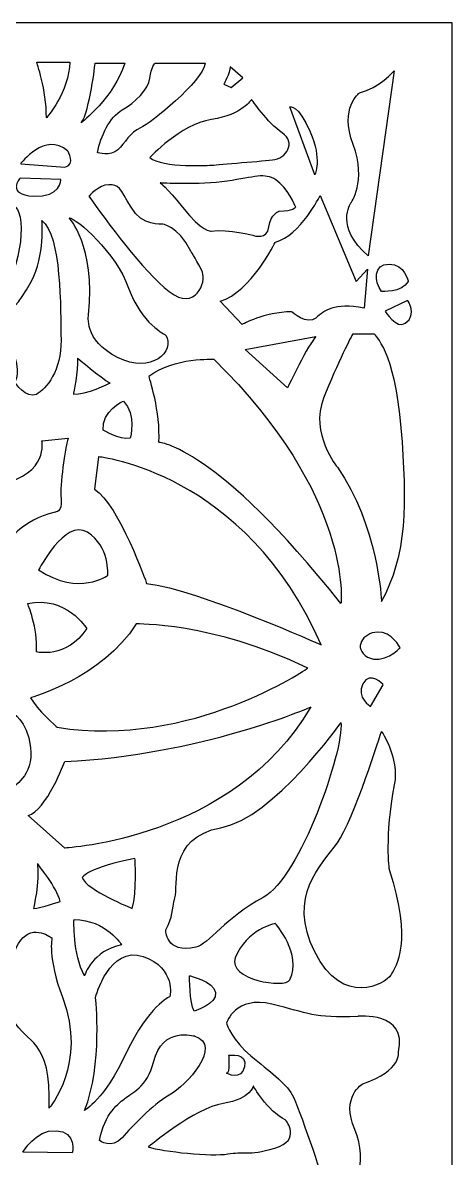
# Model space of a CAD drawing. Header units: centimetres. Extents: x 10.6 to 19.7, y -9 to 9.
# Drawn here: x 16.57 to 19.71, y 0.72 to 9 of the extents above; entities that cross this region are included whole.
import ezdxf

# ---------------------------------------------------------------- set-up
doc = ezdxf.new("R2010")
doc.units = ezdxf.units.CM
doc.header["$MEASUREMENT"] = 0
doc.layers.add('layer 1', color=7, linetype='Continuous')

msp = doc.modelspace()

# ---------------------------------------------------------------- linework, layer by layer
at = {"layer": 'layer 1', "color": 250}
msp.add_open_spline([(10.56679, 9.00077), (10.56679, 9.00077), (19.7069, 9.00077), (19.7069, 9.00077), (19.7069, 9.00077), (19.7069, 9.00077), (19.7069, -9.00021), (19.7069, -9.00021), (19.7069, -9.00021), (19.7069, -9.00021), (10.56679, -9.00021), (10.56679, -9.00021), (10.56679, -9.00021), (10.56679, -9.00021), (10.56679, 9.00077), (10.56679, 9.00077)], degree=3, knots=[0, 0, 0, 0, 0.2, 0.2, 0.2, 0.2, 0.4, 0.4, 0.4, 0.4, 0.6, 0.6, 0.6, 0.6, 1, 1, 1, 1], dxfattribs=at)
at = {"layer": 'layer 1', "color": 7}
for points, knots in [([(16.74662, 8.3074), (16.74662, 8.3074), (16.91418, 8.49783), (16.91673, 8.71365), (16.91673, 8.71365), (16.91673, 8.71365), (16.67552, 8.71365), (16.67552, 8.71365), (16.67552, 8.71365), (16.67552, 8.71365), (16.74662, 8.51306), (16.74662, 8.3074)], [0, 0, 0, 0, 0.25, 0.25, 0.25, 0.25, 0.5, 0.5, 0.5, 0.5, 1, 1, 1, 1]), ([(17.00052, 8.27187), (17.00052, 8.27187), (17.24171, 8.45721), (17.31786, 8.70603), (17.31786, 8.70603), (17.31786, 8.70603), (17.10207, 8.70603), (17.10207, 8.70603), (17.10207, 8.70603), (17.10207, 8.70603), (17.06399, 8.35819), (17.00052, 8.27187)], [0, 0, 0, 0, 0.25, 0.25, 0.25, 0.25, 0.5, 0.5, 0.5, 0.5, 1, 1, 1, 1]), ([(17.11984, 8.05351), (17.11984, 8.05351), (17.21378, 8.02304), (17.26709, 8.07383), (17.26709, 8.07383), (17.32041, 8.12461), (17.35595, 8.20078), (17.43212, 8.23378), (17.43212, 8.23378), (17.50829, 8.26679), (17.88405, 8.57146), (17.90437, 8.70603), (17.90437, 8.70603), (17.90437, 8.70603), (17.54129, 8.70603), (17.54129, 8.70603), (17.54129, 8.70603), (17.54129, 8.70603), (17.50829, 8.6781), (17.50067, 8.59685), (17.50067, 8.59685), (17.49305, 8.51561), (17.3915, 8.41912), (17.3001, 8.36581), (17.3001, 8.36581), (17.20871, 8.31249), (17.14016, 8.17538), (17.11984, 8.05351)], [0, 0, 0, 0, 0.125, 0.125, 0.125, 0.125, 0.25, 0.25, 0.25, 0.25, 0.375, 0.375, 0.375, 0.375, 0.5, 0.5, 0.5, 0.5, 0.625, 0.625, 0.625, 0.625, 0.75, 0.75, 0.75, 0.75, 1, 1, 1, 1]), ([(18.08632, 8.67979), (18.08632, 8.67979), (18.17942, 8.5994), (18.17942, 8.5994), (18.17942, 8.5994), (18.17942, 8.5994), (18.09478, 8.52746), (18.09478, 8.52746), (18.09478, 8.52746), (18.09478, 8.52746), (18.03978, 8.55284), (18.03978, 8.55284), (18.03978, 8.55284), (18.03978, 8.55284), (18.08632, 8.63325), (18.08632, 8.67979)], [0, 0, 0, 0, 0.2, 0.2, 0.2, 0.2, 0.4, 0.4, 0.4, 0.4, 0.6, 0.6, 0.6, 0.6, 1, 1, 1, 1]), ([(19.28384, 8.65017), (19.28384, 8.65017), (19.17383, 8.52323), (19.02995, 8.48937), (19.02995, 8.48937), (19.02995, 8.48937), (18.88185, 8.38357), (18.98341, 8.11277), (18.98341, 8.11277), (19.08496, 7.84193), (18.96648, 7.68537), (18.96648, 7.68537), (18.96648, 7.68537), (18.96648, 7.68537), (18.848, 7.51187), (19.09342, 7.30029), (19.09342, 7.30029), (19.09342, 7.30029), (19.28384, 8.65017), (19.28384, 8.65017)], [0, 0, 0, 0, 0.1666667, 0.1666667, 0.1666667, 0.1666667, 0.3333333, 0.3333333, 0.3333333, 0.3333333, 0.5, 0.5, 0.5, 0.5, 0.6666667, 0.6666667, 0.6666667, 0.6666667, 1, 1, 1, 1]), ([(17.50067, 8.01798), (17.50067, 8.01798), (17.72156, 8.25917), (17.95007, 8.29472), (17.95007, 8.29472), (18.17856, 8.33026), (18.24203, 8.44198), (18.24203, 8.44198), (18.24203, 8.44198), (18.24203, 8.44198), (18.36137, 8.26933), (18.46546, 8.19823), (18.46546, 8.19823), (18.56956, 8.12715), (18.49847, 8.01036), (18.39437, 8.00019), (18.39437, 8.00019), (18.29028, 7.99004), (17.9526, 7.96211), (17.9526, 7.96211), (17.9526, 7.96211), (17.9526, 7.96211), (17.58954, 7.93926), (17.50067, 8.01798)], [0, 0, 0, 0, 0.1428571, 0.1428571, 0.1428571, 0.1428571, 0.2857143, 0.2857143, 0.2857143, 0.2857143, 0.4285714, 0.4285714, 0.4285714, 0.4285714, 0.5714286, 0.5714286, 0.5714286, 0.5714286, 0.7142857, 0.7142857, 0.7142857, 0.7142857, 1, 1, 1, 1]), ([(18.52216, 8.38782), (18.52216, 8.38782), (18.70412, 7.89272), (18.70412, 7.89272), (18.70412, 7.89272), (18.70412, 7.89272), (18.75913, 8.00274), (18.67027, 8.20585), (18.67027, 8.20585), (18.58141, 8.40897), (18.52216, 8.38782), (18.52216, 8.38782)], [0, 0, 0, 0, 0.25, 0.25, 0.25, 0.25, 0.5, 0.5, 0.5, 0.5, 1, 1, 1, 1]), ([(16.55874, 7.97311), (16.55874, 7.97311), (16.73646, 8.21008), (16.9015, 8.06621), (16.9015, 8.06621), (16.9015, 8.06621), (16.96497, 7.96466), (16.88033, 7.94773), (16.88033, 7.94773), (16.88033, 7.94773), (16.55874, 7.97311), (16.55874, 7.97311)], [0, 0, 0, 0, 0.25, 0.25, 0.25, 0.25, 0.5, 0.5, 0.5, 0.5, 1, 1, 1, 1]), ([(16.55451, 7.86733), (16.55451, 7.86733), (16.85071, 7.85886), (16.85071, 7.85886), (16.85071, 7.85886), (16.85071, 7.85886), (16.85494, 7.72345), (16.65183, 7.73615), (16.65183, 7.73615), (16.44871, 7.74883), (16.55451, 7.86733), (16.55451, 7.86733)], [0, 0, 0, 0, 0.25, 0.25, 0.25, 0.25, 0.5, 0.5, 0.5, 0.5, 1, 1, 1, 1]), ([(17.57684, 7.83262), (17.57684, 7.83262), (17.8612, 7.81485), (18.06431, 7.84532), (18.06431, 7.84532), (18.26743, 7.87579), (18.33598, 7.90879), (18.41977, 7.85547), (18.41977, 7.85547), (18.50354, 7.80215), (18.56448, 7.65743), (18.56448, 7.65743), (18.56448, 7.65743), (18.56448, 7.65743), (18.54671, 7.62696), (18.44515, 7.62696), (18.44515, 7.62696), (18.44515, 7.62696), (18.38169, 7.6092), (18.36899, 7.51271), (18.36899, 7.51271), (18.35629, 7.41624), (18.25981, 7.44924), (18.25981, 7.44924), (18.25981, 7.44924), (18.25981, 7.44924), (18.07701, 7.50002), (17.94752, 7.48226), (17.94752, 7.48226), (17.94752, 7.48226), (17.88215, 7.47259), (17.73933, 7.6549), (17.73933, 7.6549), (17.62001, 7.80724), (17.57684, 7.83262), (17.57684, 7.83262)], [0, 0, 0, 0, 0.1, 0.1, 0.1, 0.1, 0.2, 0.2, 0.2, 0.2, 0.3, 0.3, 0.3, 0.3, 0.4, 0.4, 0.4, 0.4, 0.5, 0.5, 0.5, 0.5, 0.6, 0.6, 0.6, 0.6, 0.7, 0.7, 0.7, 0.7, 0.8, 0.8, 0.8, 0.8, 1, 1, 1, 1]), ([(17.05637, 7.73615), (17.05637, 7.73615), (17.12746, 7.81739), (17.20109, 7.81994), (17.20109, 7.81994), (17.27471, 7.82247), (17.28233, 7.79709), (17.36357, 7.6549), (17.36357, 7.6549), (17.44482, 7.51271), (17.58954, 7.53303), (17.58954, 7.53303), (17.58954, 7.53303), (17.58954, 7.53303), (17.70165, 7.52464), (17.80026, 7.33499), (17.80026, 7.33499), (17.80026, 7.33499), (17.85358, 7.2512), (17.88405, 7.18265), (17.88405, 7.18265), (17.91452, 7.1141), (17.83582, 6.89067), (17.64286, 7.04048), (17.64286, 7.04048), (17.4499, 7.19026), (17.18331, 7.55588), (17.05637, 7.73615)], [0, 0, 0, 0, 0.125, 0.125, 0.125, 0.125, 0.25, 0.25, 0.25, 0.25, 0.375, 0.375, 0.375, 0.375, 0.5, 0.5, 0.5, 0.5, 0.625, 0.625, 0.625, 0.625, 0.75, 0.75, 0.75, 0.75, 1, 1, 1, 1]), ([(18.01438, 6.97023), (18.01438, 6.97023), (18.17519, 6.80096), (18.17519, 6.80096), (18.17519, 6.80096), (18.17519, 6.80096), (18.33176, 6.88983), (18.53486, 6.89406), (18.53486, 6.89406), (18.53486, 6.89406), (18.64912, 6.7925), (18.71259, 6.8475), (18.71259, 6.8475), (18.77606, 6.90252), (18.83953, 6.96176), (19.06381, 6.91944), (19.06381, 6.91944), (19.06381, 6.91944), (19.08919, 7.20296), (19.08919, 7.20296), (19.08919, 7.20296), (19.08919, 7.20296), (19.00456, 7.1141), (19.00456, 7.1141), (19.00456, 7.1141), (19.00456, 7.1141), (18.7422, 7.74038), (18.7422, 7.74038), (18.7422, 7.74038), (18.7422, 7.74038), (18.59833, 7.4484), (18.41638, 7.40186), (18.41638, 7.40186), (18.41638, 7.40186), (18.23866, 7.03793), (18.01438, 6.97023)], [0, 0, 0, 0, 0.1, 0.1, 0.1, 0.1, 0.2, 0.2, 0.2, 0.2, 0.3, 0.3, 0.3, 0.3, 0.4, 0.4, 0.4, 0.4, 0.5, 0.5, 0.5, 0.5, 0.6, 0.6, 0.6, 0.6, 0.7, 0.7, 0.7, 0.7, 0.8, 0.8, 0.8, 0.8, 1, 1, 1, 1]), ([(16.50372, 7.66421), (16.50372, 7.66421), (16.49104, 7.42724), (16.18213, 7.22412), (16.18213, 7.22412), (15.87323, 7.02101), (15.95785, 6.70364), (16.13558, 6.64439), (16.13558, 6.64439), (16.13558, 6.64439), (16.20329, 6.80096), (16.39371, 7.00408), (16.39371, 7.00408), (16.58412, 7.20719), (16.60105, 7.64728), (16.50372, 7.66421)], [0, 0, 0, 0, 0.2, 0.2, 0.2, 0.2, 0.4, 0.4, 0.4, 0.4, 0.6, 0.6, 0.6, 0.6, 1, 1, 1, 1]), ([(16.71361, 7.55841), (16.71361, 7.55841), (16.73646, 7.30198), (16.63744, 7.11664), (16.63744, 7.11664), (16.53843, 6.93129), (16.47495, 6.90082), (16.47495, 6.90082), (16.47495, 6.90082), (16.47495, 6.90082), (16.41148, 6.80435), (16.49273, 6.62916), (16.49273, 6.62916), (16.57397, 6.45397), (16.51558, 6.38035), (16.51558, 6.38035), (16.51558, 6.38035), (16.51558, 6.38035), (16.59935, 6.2534), (16.67299, 6.29148), (16.67299, 6.29148), (16.74662, 6.32957), (16.8558, 6.46667), (16.85325, 6.68756), (16.85325, 6.68756), (16.85071, 6.90844), (16.8558, 7.45686), (16.71361, 7.55841)], [0, 0, 0, 0, 0.125, 0.125, 0.125, 0.125, 0.25, 0.25, 0.25, 0.25, 0.375, 0.375, 0.375, 0.375, 0.5, 0.5, 0.5, 0.5, 0.625, 0.625, 0.625, 0.625, 0.75, 0.75, 0.75, 0.75, 1, 1, 1, 1]), ([(16.91165, 7.57873), (16.91165, 7.57873), (17.10461, 7.38069), (17.05382, 6.87037), (17.05382, 6.87037), (17.05382, 6.87037), (17.01574, 6.68756), (17.26456, 6.56061), (17.26456, 6.56061), (17.51337, 6.43367), (17.68856, 6.60886), (17.61746, 6.72311), (17.61746, 6.72311), (17.61746, 6.72311), (17.4372, 6.8069), (17.3458, 7.06586), (17.3458, 7.06586), (17.25439, 7.32484), (16.9675, 7.57619), (16.91165, 7.57873)], [0, 0, 0, 0, 0.1666667, 0.1666667, 0.1666667, 0.1666667, 0.3333333, 0.3333333, 0.3333333, 0.3333333, 0.5, 0.5, 0.5, 0.5, 0.6666667, 0.6666667, 0.6666667, 0.6666667, 1, 1, 1, 1]), ([(19.19074, 7.04217), (19.19074, 7.04217), (19.33885, 7.02947), (19.3854, 7.1141), (19.3854, 7.1141), (19.3854, 7.1141), (19.36001, 7.24105), (19.24576, 7.24105), (19.24576, 7.24105), (19.1315, 7.24105), (19.13575, 7.1141), (19.19074, 7.04217)], [0, 0, 0, 0, 0.25, 0.25, 0.25, 0.25, 0.5, 0.5, 0.5, 0.5, 1, 1, 1, 1]), ([(19.21614, 6.89829), (19.21614, 6.89829), (19.38117, 6.97446), (19.38117, 6.97446), (19.38117, 6.97446), (19.38117, 6.97446), (19.45606, 6.87676), (19.36424, 6.80942), (19.36424, 6.80942), (19.30077, 6.76288), (19.21614, 6.89829), (19.21614, 6.89829)], [0, 0, 0, 0, 0.25, 0.25, 0.25, 0.25, 0.5, 0.5, 0.5, 0.5, 1, 1, 1, 1]), ([(18.19635, 6.61901), (18.19635, 6.61901), (18.50524, 6.33972), (18.50524, 6.33972), (18.50524, 6.33972), (18.50524, 6.33972), (18.66182, 6.66555), (18.71259, 6.71211), (18.71259, 6.71211), (18.71259, 6.71211), (18.19635, 6.61901), (18.19635, 6.61901)], [0, 0, 0, 0, 0.25, 0.25, 0.25, 0.25, 0.5, 0.5, 0.5, 0.5, 1, 1, 1, 1]), ([(18.97916, 6.72904), (18.97916, 6.72904), (19.13997, 6.72904), (19.13997, 6.72904), (19.13997, 6.72904), (19.13997, 6.72904), (19.28807, 6.60631), (19.33463, 6.04774), (19.33463, 6.04774), (19.38117, 5.48917), (19.37694, 5.1168), (19.19074, 4.78249), (19.19074, 4.78249), (19.19074, 4.78249), (19.16536, 5.34106), (18.86915, 5.75999), (18.86915, 5.75999), (18.86915, 5.75999), (18.66605, 6.00543), (18.7676, 6.26355), (18.7676, 6.26355), (18.86915, 6.52168), (18.97916, 6.72904), (18.97916, 6.72904)], [0, 0, 0, 0, 0.1428571, 0.1428571, 0.1428571, 0.1428571, 0.2857143, 0.2857143, 0.2857143, 0.2857143, 0.4285714, 0.4285714, 0.4285714, 0.4285714, 0.5714286, 0.5714286, 0.5714286, 0.5714286, 0.7142857, 0.7142857, 0.7142857, 0.7142857, 1, 1, 1, 1]), ([(16.97342, 6.55554), (16.97342, 6.55554), (17.14269, 6.40743), (17.21039, 6.37357), (17.21039, 6.37357), (17.21039, 6.37357), (17.03266, 6.2847), (16.94381, 6.29318), (16.94381, 6.29318), (16.94381, 6.29318), (16.97767, 6.46244), (16.97342, 6.55554)], [0, 0, 0, 0, 0.25, 0.25, 0.25, 0.25, 0.5, 0.5, 0.5, 0.5, 1, 1, 1, 1]), ([(17.49391, 6.42436), (17.49391, 6.42436), (17.58276, 6.15777), (17.56583, 5.94196), (17.56583, 5.94196), (17.56583, 5.94196), (17.98477, 5.91656), (18.89454, 4.76556), (18.89454, 4.76556), (18.89454, 4.76556), (18.98764, 5.54841), (17.96784, 6.54707), (17.96784, 6.54707), (17.96784, 6.54707), (17.68009, 6.564), (17.49391, 6.42436)], [0, 0, 0, 0, 0.2, 0.2, 0.2, 0.2, 0.4, 0.4, 0.4, 0.4, 0.6, 0.6, 0.6, 0.6, 1, 1, 1, 1]), ([(17.30771, 6.24239), (17.30771, 6.24239), (17.14692, 6.17045), (17.15962, 6.03081), (17.15962, 6.03081), (17.15962, 6.03081), (17.2781, 5.95889), (17.3585, 5.97157), (17.3585, 5.97157), (17.3585, 5.97157), (17.40504, 6.14507), (17.30771, 6.24239)], [0, 0, 0, 0, 0.25, 0.25, 0.25, 0.25, 0.5, 0.5, 0.5, 0.5, 1, 1, 1, 1]), ([(15.70565, 4.83411), (15.70565, 4.83411), (15.83006, 4.70463), (15.88846, 4.66401), (15.88846, 4.66401), (15.94686, 4.62339), (16.24137, 4.50405), (16.4064, 4.35171), (16.4064, 4.35171), (16.4064, 4.35171), (16.18552, 4.90522), (16.48257, 5.23274), (16.48257, 5.23274), (16.48257, 5.23274), (16.55874, 5.3673), (16.81009, 5.43332), (16.81009, 5.43332), (16.81009, 5.43332), (16.86341, 5.42823), (16.85325, 5.52979), (16.85325, 5.52979), (16.8431, 5.63136), (16.88371, 5.8954), (16.90403, 5.97157), (16.90403, 5.97157), (16.90403, 5.97157), (16.71361, 5.9538), (16.71361, 5.9538), (16.71361, 5.9538), (16.71361, 5.9538), (16.76439, 5.71006), (16.41656, 5.63897), (16.41656, 5.63897), (16.06873, 5.56787), (15.84784, 5.60089), (15.72344, 5.78623), (15.72344, 5.78623), (15.59902, 5.97157), (15.62442, 6.14168), (15.62442, 6.16708), (15.62442, 6.16708), (15.62442, 6.16708), (15.2258, 6.07821), (15.04048, 6.09852), (15.04048, 6.09852), (15.04048, 6.09852), (15.16487, 5.95127), (14.95669, 5.79131), (14.95669, 5.79131), (14.95669, 5.79131), (14.89067, 5.72276), (15.04048, 5.55519), (15.04048, 5.55519), (15.04048, 5.55519), (15.07601, 5.47394), (15.1928, 5.50949), (15.1928, 5.50949), (15.30959, 5.54502), (15.53301, 5.62374), (15.63965, 5.40538), (15.63965, 5.40538), (15.74629, 5.18704), (15.71327, 4.90775), (15.70565, 4.83411)], [0, 0, 0, 0, 0.0588235, 0.0588235, 0.0588235, 0.0588235, 0.1176471, 0.1176471, 0.1176471, 0.1176471, 0.1764706, 0.1764706, 0.1764706, 0.1764706, 0.2352941, 0.2352941, 0.2352941, 0.2352941, 0.2941176, 0.2941176, 0.2941176, 0.2941176, 0.3529412, 0.3529412, 0.3529412, 0.3529412, 0.4117647, 0.4117647, 0.4117647, 0.4117647, 0.4705882, 0.4705882, 0.4705882, 0.4705882, 0.5294118, 0.5294118, 0.5294118, 0.5294118, 0.5882353, 0.5882353, 0.5882353, 0.5882353, 0.6470588, 0.6470588, 0.6470588, 0.6470588, 0.7058824, 0.7058824, 0.7058824, 0.7058824, 0.7647059, 0.7647059, 0.7647059, 0.7647059, 0.8235294, 0.8235294, 0.8235294, 0.8235294, 0.8823529, 0.8823529, 0.8823529, 0.8823529, 1, 1, 1, 1]), ([(17.09613, 5.5992), (17.09613, 5.5992), (17.12576, 5.83616), (17.12576, 5.83616), (17.12576, 5.83616), (17.12576, 5.83616), (18.19635, 5.73038), (18.75067, 4.46513), (18.75067, 4.46513), (18.75067, 4.46513), (17.86628, 4.86289), (17.47698, 4.91367), (17.47698, 4.91367), (17.47698, 4.91367), (17.2781, 5.48494), (17.09613, 5.5992)], [0, 0, 0, 0, 0.2, 0.2, 0.2, 0.2, 0.4, 0.4, 0.4, 0.4, 0.6, 0.6, 0.6, 0.6, 1, 1, 1, 1]), ([(16.68992, 5.011), (16.68992, 5.011), (16.88033, 5.38762), (17.04536, 5.28606), (17.04536, 5.28606), (17.21039, 5.18449), (17.19347, 4.97291), (17.19347, 4.97291), (17.19347, 4.97291), (17.19347, 4.97291), (16.99035, 4.81635), (16.68992, 5.011)], [0, 0, 0, 0, 0.25, 0.25, 0.25, 0.25, 0.5, 0.5, 0.5, 0.5, 1, 1, 1, 1]), ([(16.60952, 4.76556), (16.60952, 4.76556), (16.68569, 4.58784), (16.67299, 4.41434), (16.67299, 4.41434), (16.67299, 4.41434), (16.89303, 4.35933), (17.04114, 4.58361), (17.04114, 4.58361), (17.04114, 4.58361), (16.8888, 4.82905), (16.60952, 4.76556)], [0, 0, 0, 0, 0.25, 0.25, 0.25, 0.25, 0.5, 0.5, 0.5, 0.5, 1, 1, 1, 1]), ([(16.63068, 4.08005), (16.63068, 4.08005), (17.15539, 4.22392), (17.40081, 4.61745), (17.40081, 4.61745), (17.40081, 4.61745), (17.94668, 4.63438), (18.65335, 4.29586), (18.65335, 4.29586), (18.65335, 4.29586), (17.8028, 3.70766), (16.82533, 3.86423), (16.82533, 3.86423), (16.82533, 3.86423), (16.67299, 3.99541), (16.63068, 4.08005)], [0, 0, 0, 0, 0.2, 0.2, 0.2, 0.2, 0.4, 0.4, 0.4, 0.4, 0.6, 0.6, 0.6, 0.6, 1, 1, 1, 1]), ([(19.32615, 4.44397), (19.32615, 4.44397), (19.19922, 4.31279), (19.08919, 4.37626), (19.08919, 4.37626), (18.97916, 4.43973), (19.05533, 4.55398), (19.16113, 4.55823), (19.16113, 4.55823), (19.26691, 4.56245), (19.32615, 4.44397), (19.32615, 4.44397)], [0, 0, 0, 0, 0.25, 0.25, 0.25, 0.25, 0.5, 0.5, 0.5, 0.5, 1, 1, 1, 1]), ([(19.20344, 4.17314), (19.20344, 4.17314), (19.11035, 4.01657), (19.11035, 4.01657), (19.11035, 4.01657), (19.11035, 4.01657), (19.00456, 4.08005), (19.05533, 4.18161), (19.05533, 4.18161), (19.10612, 4.28316), (19.20344, 4.17314), (19.20344, 4.17314)], [0, 0, 0, 0, 0.25, 0.25, 0.25, 0.25, 0.5, 0.5, 0.5, 0.5, 1, 1, 1, 1]), ([(18.6745, 4.01234), (18.6745, 4.01234), (17.87051, 3.66112), (16.88033, 3.61457), (16.88033, 3.61457), (16.88033, 3.61457), (16.74493, 3.25489), (16.61375, 3.22103), (16.61375, 3.22103), (16.61375, 3.22103), (16.88033, 2.98407), (16.88033, 2.98407), (16.88033, 2.98407), (16.88033, 2.98407), (18.10748, 3.04331), (18.6745, 4.01234)], [0, 0, 0, 0, 0.2, 0.2, 0.2, 0.2, 0.4, 0.4, 0.4, 0.4, 0.6, 0.6, 0.6, 0.6, 1, 1, 1, 1]), ([(16.49527, 3.97003), (16.49527, 3.97003), (16.46141, 3.78808), (16.34293, 3.67805), (16.34293, 3.67805), (16.34293, 3.67805), (16.45295, 3.60611), (16.49527, 3.42414), (16.49527, 3.42414), (16.49527, 3.42414), (16.65606, 3.50878), (16.63068, 3.71613), (16.63068, 3.71613), (16.60528, 3.92349), (16.49527, 3.97003), (16.49527, 3.97003)], [0, 0, 0, 0, 0.2, 0.2, 0.2, 0.2, 0.4, 0.4, 0.4, 0.4, 0.6, 0.6, 0.6, 0.6, 1, 1, 1, 1]), ([(18.89454, 3.89809), (18.89454, 3.89809), (18.40792, 3.20411), (18.01861, 3.13218), (18.01861, 3.13218), (17.62932, 3.06024), (17.70972, 2.70901), (17.68433, 2.62015), (17.68433, 2.62015), (17.65893, 2.53128), (17.67163, 2.48474), (17.61662, 2.38742), (17.61662, 2.38742), (17.61662, 2.38742), (17.6138, 2.20981), (17.83666, 2.26046), (17.83666, 2.26046), (17.92975, 2.28162), (18.05669, 2.4805), (18.32751, 2.62438), (18.32751, 2.62438), (18.59833, 2.76825), (18.9157, 3.69498), (18.89454, 3.89809)], [0, 0, 0, 0, 0.1428571, 0.1428571, 0.1428571, 0.1428571, 0.2857143, 0.2857143, 0.2857143, 0.2857143, 0.4285714, 0.4285714, 0.4285714, 0.4285714, 0.5714286, 0.5714286, 0.5714286, 0.5714286, 0.7142857, 0.7142857, 0.7142857, 0.7142857, 1, 1, 1, 1]), ([(19.19074, 3.83462), (19.19074, 3.83462), (18.98764, 3.18718), (18.86915, 3.02215), (18.86915, 3.02215), (18.75067, 2.85712), (18.50101, 2.63708), (18.70412, 2.22661), (18.70412, 2.22661), (18.90724, 1.81615), (19.22037, 1.99387), (19.25846, 2.05734), (19.25846, 2.05734), (19.29654, 2.12082), (19.41925, 2.29855), (19.24576, 2.8275), (19.24576, 2.8275), (19.24576, 2.8275), (19.21108, 3.06526), (19.28384, 3.44531), (19.28384, 3.44531), (19.32193, 3.64419), (19.19074, 3.83462), (19.19074, 3.83462)], [0, 0, 0, 0, 0.1428571, 0.1428571, 0.1428571, 0.1428571, 0.2857143, 0.2857143, 0.2857143, 0.2857143, 0.4285714, 0.4285714, 0.4285714, 0.4285714, 0.5714286, 0.5714286, 0.5714286, 0.5714286, 0.7142857, 0.7142857, 0.7142857, 0.7142857, 1, 1, 1, 1]), ([(17.39235, 2.9079), (17.39235, 2.9079), (17.40927, 2.66246), (17.37118, 2.54398), (17.37118, 2.54398), (17.37118, 2.54398), (17.03689, 2.67939), (17.00728, 2.76825), (17.00728, 2.76825), (17.00728, 2.76825), (17.05382, 2.84442), (17.39235, 2.9079)], [0, 0, 0, 0, 0.25, 0.25, 0.25, 0.25, 0.5, 0.5, 0.5, 0.5, 1, 1, 1, 1]), ([(16.68145, 2.86982), (16.68145, 2.86982), (16.82533, 2.69208), (16.84648, 2.59475), (16.84648, 2.59475), (16.84648, 2.59475), (16.70685, 2.54398), (16.65183, 2.54398), (16.65183, 2.54398), (16.65183, 2.54398), (16.69837, 2.73863), (16.68145, 2.86982)], [0, 0, 0, 0, 0.25, 0.25, 0.25, 0.25, 0.5, 0.5, 0.5, 0.5, 1, 1, 1, 1]), ([(16.78724, 2.32817), (16.78724, 2.32817), (16.65183, 2.43396), (16.55874, 2.31125), (16.55874, 2.31125), (16.47555, 2.20158), (16.42332, 1.89231), (16.50797, 1.72728), (16.50797, 1.72728), (16.59259, 1.56225), (16.78724, 1.59611), (16.76609, 1.08831), (16.76609, 1.08831), (16.76609, 1.08831), (17.04767, 1.40755), (16.86341, 1.89654), (16.86341, 1.89654), (16.75339, 2.18852), (16.78724, 2.32817), (16.78724, 2.32817)], [0, 0, 0, 0, 0.1666667, 0.1666667, 0.1666667, 0.1666667, 0.3333333, 0.3333333, 0.3333333, 0.3333333, 0.5, 0.5, 0.5, 0.5, 0.6666667, 0.6666667, 0.6666667, 0.6666667, 1, 1, 1, 1]), ([(16.94804, 2.46358), (16.94804, 2.46358), (16.93534, 2.20968), (17.02421, 2.05311), (17.02421, 2.05311), (17.02421, 2.05311), (17.08345, 2.2393), (17.29501, 2.27739), (17.29501, 2.27739), (17.29501, 2.27739), (17.185, 2.45936), (16.94804, 2.46358)], [0, 0, 0, 0, 0.25, 0.25, 0.25, 0.25, 0.5, 0.5, 0.5, 0.5, 1, 1, 1, 1]), ([(18.41638, 2.43396), (18.41638, 2.43396), (18.61433, 2.20783), (18.52216, 2.0235), (18.52216, 2.0235), (18.48831, 1.95578), (18.06327, 2.02663), (18.1244, 2.18429), (18.1244, 2.18429), (18.2048, 2.39164), (18.41638, 2.43396), (18.41638, 2.43396)], [0, 0, 0, 0, 0.25, 0.25, 0.25, 0.25, 0.5, 0.5, 0.5, 0.5, 1, 1, 1, 1]), ([(17.02421, 1.07138), (17.02421, 1.07138), (17.16807, 1.14755), (17.32887, 1.49031), (17.32887, 1.49031), (17.48968, 1.83307), (17.64625, 1.90077), (17.64625, 1.90077), (17.64625, 1.90077), (17.64625, 1.90077), (17.69702, 2.10812), (17.4516, 2.19276), (17.4516, 2.19276), (17.20616, 2.27739), (17.10461, 1.89654), (17.10461, 1.89654), (17.10461, 1.89654), (17.10461, 1.89654), (17.15962, 1.40144), (17.02421, 1.07138)], [0, 0, 0, 0, 0.1666667, 0.1666667, 0.1666667, 0.1666667, 0.3333333, 0.3333333, 0.3333333, 0.3333333, 0.5, 0.5, 0.5, 0.5, 0.6666667, 0.6666667, 0.6666667, 0.6666667, 1, 1, 1, 1]), ([(17.79011, 2.05311), (17.79011, 2.05311), (17.79011, 1.85423), (17.82397, 1.79499), (17.82397, 1.79499), (17.82397, 1.79499), (17.99322, 1.84576), (17.98052, 1.9304), (17.98052, 1.9304), (17.96784, 2.01503), (17.79011, 2.05311), (17.79011, 2.05311)], [0, 0, 0, 0, 0.25, 0.25, 0.25, 0.25, 0.5, 0.5, 0.5, 0.5, 1, 1, 1, 1]), ([(18.06093, 1.71036), (18.06093, 1.71036), (18.1244, 1.90924), (18.391, 1.84576), (18.391, 1.84576), (18.65757, 1.78229), (18.69566, 1.73998), (19.01725, 1.7569), (19.01725, 1.7569), (19.01725, 1.7569), (19.3854, 1.79499), (19.31347, 1.49877), (19.31347, 1.49877), (19.31347, 1.49877), (19.34308, 1.36336), (19.05533, 1.26603), (19.05533, 1.26603), (19.05533, 1.26603), (18.89031, 1.17293), (18.99609, 0.93174), (18.99609, 0.93174), (19.10189, 0.69053), (18.97071, 0.44934), (18.97071, 0.44934), (18.97071, 0.44934), (18.97071, 0.44934), (18.87761, 0.32239), (19.00879, 0.21661), (19.00879, 0.21661), (19.13997, 0.11081), (19.10612, 0.03041), (19.10612, 0.03041), (19.10612, 0.03041), (19.10612, 0.03041), (18.99609, -0.04574), (19.00879, -0.10499), (19.00879, -0.10499), (19.02149, -0.16423), (19.07226, -0.28695), (19.07226, -0.28695), (19.07226, -0.28695), (19.07226, -0.28695), (18.88608, -0.2404), (18.80144, -0.29541), (18.80144, -0.29541), (18.71682, -0.35042), (18.68297, -0.37158), (18.68297, -0.37158), (18.68297, -0.37158), (18.68297, -0.37158), (18.51794, -0.30388), (18.51794, -0.30388), (18.51794, -0.30388), (18.51794, -0.30388), (18.28097, -0.33349), (18.20057, -0.39696), (18.20057, -0.39696), (18.20057, -0.39696), (17.99322, -0.29541), (18.06516, -0.22347), (18.06516, -0.22347), (18.1371, -0.15154), (18.34021, -0.00345), (18.42484, 0.18275), (18.42484, 0.18275), (18.42484, 0.18275), (18.71259, 0.3097), (18.76336, 0.5636), (18.76336, 0.5636), (18.76336, 0.5636), (18.58988, 1.09677), (18.53909, 1.18563), (18.53909, 1.18563), (18.48831, 1.2745), (18.37407, 1.3549), (18.23866, 1.46916), (18.23866, 1.46916), (18.10325, 1.58341), (18.06093, 1.69343), (18.06093, 1.71036)], [0, 0, 0, 0, 0.047619, 0.047619, 0.047619, 0.047619, 0.0952381, 0.0952381, 0.0952381, 0.0952381, 0.1428571, 0.1428571, 0.1428571, 0.1428571, 0.1904762, 0.1904762, 0.1904762, 0.1904762, 0.2380952, 0.2380952, 0.2380952, 0.2380952, 0.2857143, 0.2857143, 0.2857143, 0.2857143, 0.3333333, 0.3333333, 0.3333333, 0.3333333, 0.3809524, 0.3809524, 0.3809524, 0.3809524, 0.4285714, 0.4285714, 0.4285714, 0.4285714, 0.4761905, 0.4761905, 0.4761905, 0.4761905, 0.5238095, 0.5238095, 0.5238095, 0.5238095, 0.5714286, 0.5714286, 0.5714286, 0.5714286, 0.6190476, 0.6190476, 0.6190476, 0.6190476, 0.6666667, 0.6666667, 0.6666667, 0.6666667, 0.7142857, 0.7142857, 0.7142857, 0.7142857, 0.7619048, 0.7619048, 0.7619048, 0.7619048, 0.8095238, 0.8095238, 0.8095238, 0.8095238, 0.8571429, 0.8571429, 0.8571429, 0.8571429, 0.9047619, 0.9047619, 0.9047619, 0.9047619, 1, 1, 1, 1]), ([(17.13422, 0.85134), (17.13422, 0.85134), (17.22309, 0.78786), (17.29926, 0.8725), (17.29926, 0.8725), (17.37543, 0.95713), (17.51506, 1.10947), (17.642, 1.18141), (17.642, 1.18141), (17.76896, 1.25335), (18.03554, 1.54532), (17.8282, 1.61302), (17.8282, 1.61302), (17.8282, 1.61302), (17.59125, 1.68927), (17.52775, 1.4226), (17.52775, 1.4226), (17.48544, 1.24488), (17.3585, 1.18986), (17.32041, 1.16025), (17.32041, 1.16025), (17.28233, 1.13062), (17.16807, 1.05022), (17.13422, 0.85134)], [0, 0, 0, 0, 0.1428571, 0.1428571, 0.1428571, 0.1428571, 0.2857143, 0.2857143, 0.2857143, 0.2857143, 0.4285714, 0.4285714, 0.4285714, 0.4285714, 0.5714286, 0.5714286, 0.5714286, 0.5714286, 0.7142857, 0.7142857, 0.7142857, 0.7142857, 1, 1, 1, 1]), ([(18.07786, 1.47338), (18.07786, 1.47338), (18.09055, 1.3422), (18.06093, 1.3422), (18.06093, 1.3422), (18.06093, 1.3422), (18.16672, 1.28296), (18.19212, 1.38876), (18.19212, 1.38876), (18.2175, 1.49454), (18.07786, 1.47338), (18.07786, 1.47338)], [0, 0, 0, 0, 0.25, 0.25, 0.25, 0.25, 0.5, 0.5, 0.5, 0.5, 1, 1, 1, 1]), ([(17.48968, 0.80479), (17.48968, 0.80479), (17.8282, 1.08831), (18.03554, 1.12217), (18.03554, 1.12217), (18.24289, 1.15601), (18.25559, 1.2491), (18.25559, 1.2491), (18.25559, 1.2491), (18.25559, 1.2491), (18.35291, 1.07138), (18.49255, 0.99945), (18.49255, 0.99945), (18.49255, 0.99945), (18.61103, 0.85557), (18.41215, 0.79633), (18.41215, 0.79633), (18.21327, 0.73709), (18.18365, 0.77518), (18.06939, 0.75402), (18.06939, 0.75402), (17.95514, 0.73286), (17.59546, 0.77095), (17.48968, 0.80479)], [0, 0, 0, 0, 0.1428571, 0.1428571, 0.1428571, 0.1428571, 0.2857143, 0.2857143, 0.2857143, 0.2857143, 0.4285714, 0.4285714, 0.4285714, 0.4285714, 0.5714286, 0.5714286, 0.5714286, 0.5714286, 0.7142857, 0.7142857, 0.7142857, 0.7142857, 1, 1, 1, 1]), ([(16.57566, 0.7667), (16.57566, 0.7667), (16.93534, 0.76248), (16.93534, 0.76248), (16.93534, 0.76248), (16.93534, 0.76248), (16.96919, 0.91481), (16.81686, 0.92329), (16.81686, 0.92329), (16.66452, 0.93174), (16.57566, 0.7667), (16.57566, 0.7667)], [0, 0, 0, 0, 0.25, 0.25, 0.25, 0.25, 0.5, 0.5, 0.5, 0.5, 1, 1, 1, 1])]:
    msp.add_open_spline(points, degree=3, knots=knots, dxfattribs=at)

doc.saveas('drawing.dxf')
